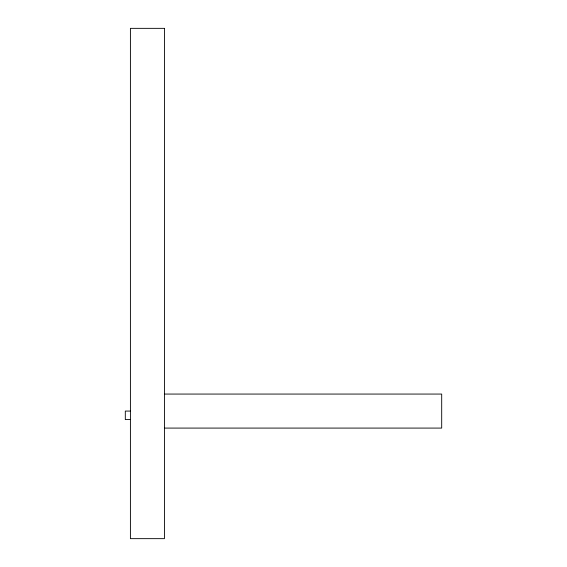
<?xml version="1.0" encoding="UTF-8"?>
<svg xmlns="http://www.w3.org/2000/svg" width="567" height="567" viewBox="0 0 567 567"><rect width="100%" height="100%" fill="white"/><g stroke="black" fill="none" stroke-linecap="round" stroke-linejoin="round"><path stroke-width="0.85" d="M164.43 394.065L441.693 394.065L441.693 428.085L164.43 428.085M130.523 411.075L125.307 411.075L125.307 419.58L130.523 419.58M164.43 28.35L130.41 28.35L130.41 538.65L164.43 538.65L164.43 28.35"/></g></svg>
